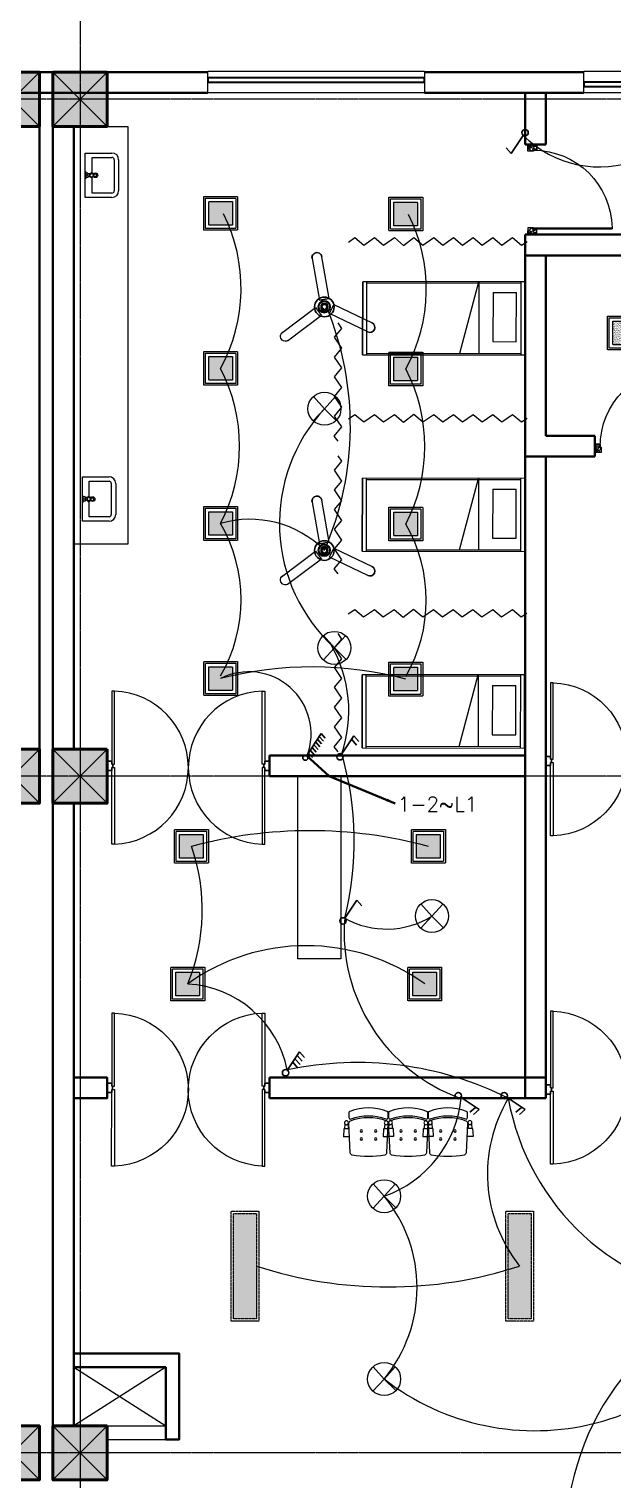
# Model space of a CAD drawing. Header units: millimetres. Extents: x 2390631 to 3136749, y 3674522 to 3929111.
# Drawn here: x 2529674 to 2536143, y 3892647 to 3908726 of the extents above; entities that cross this region are included whole.
import ezdxf

# ---------------------------------------------------------------- set-up
doc = ezdxf.new("R2010")
doc.units = ezdxf.units.MM
doc.header["$MEASUREMENT"] = 0
doc.linetypes.add('CENTER', pattern=[2, 1.25, -0.25, 0.25, -0.25])
doc.linetypes.add('DASHED', pattern=[0.75, 0.5, -0.25])
for name, color, linetype, lineweight in [('0newfurnture', 30, 'Continuous', 15), ('48fan', 4, 'Continuous', 13), ('centreline', 52, 'CENTER', 5), ('Column-0.5', 14, 'Continuous', 50), ('conduit Light & fan City', 30, 'Continuous', 5), ('door', 41, 'Continuous', 5), ('Door Opening-0.09', 253, 'Continuous', 9), ('Furniture Hospital-0.09', 44, 'Continuous', 9), ('Hatch', 9, 'Continuous', 9), ('hidden lines', 205, 'DASHED', 5), ('Sill Level', 140, 'Continuous', 20), ('Switches', 173, 'Continuous', 15), ('WALL 0.2', 7, 'Continuous', 20), ('wall 0.4', 7, 'Continuous', 40), ('WINDOW', 152, 'Continuous', 30), ('Windows Plan', 152, 'Continuous', 35)]:
    doc.layers.add(name, color=color, linetype=linetype, lineweight=lineweight)
for name, color, linetype in [('1 x 4 recessed', 80, 'CENTER'), ('2 x 11 recessed', 60, 'CENTER'), ('ceilling fan', 3, 'Continuous'), ('emergencylight', 1, 'Continuous'), ('wire powered ups', 3, 'Continuous'), ('Wires', 1, 'Continuous')]:
    doc.layers.add(name, color=color, linetype=linetype)
doc.styles.add('romans', font='romans.shx')
doc.styles.get("Standard").update_dxf_attribs({"font": 'arial.ttf'})
doc.linetypes.add('ZIGZAG', pattern='A,0.0001,-0.2,[131,ltypeshp.shx,S=0.2,R=0,X=-0.2,Y=0],-0.4,[131,ltypeshp.shx,S=0.2,R=180,X=0.2,Y=0],-0.2', length=0.8001)
doc.dimstyles.get("Standard").update_dxf_attribs({"dimtxt": 500, "dimasz": 100, "dimexe": 100, "dimexo": 200, "dimgap": 0.09, "dimtad": 0, "dimtoh": 1, "dimdec": 0, "dimzin": 0, "dimdsep": 46, "dimtxsty": 'Standard', "dimblk": 'DOT', "dimcen": 0, "dimclrd": 256, "dimclre": 256, "dimclrt": 256, "dimadec": 0, "dimazin": 0, "dimtfac": 1, "dimtdec": 0, "dimtofl": 0, "dimtmove": 0, "dimatfit": 3, "dimfxl": 1, "dimtolj": 1, "dimtzin": 0, "dimlwd": -1, "dimlwe": -1, "dimarcsym": 1})

# ---------------------------------------------------------------- blocks, each defined once
blk = doc.blocks.new('2ft column')
at = {"layer": 'Hatch', "ltscale": 5}
h = blk.add_hatch(color=256, dxfattribs=at)
h.dxf.hatch_style = 1
h.paths.add_polyline_path([(2207385, 4176559), (2207985, 4176559), (2207985, 4175959), (2207385, 4175959)])
at = {"layer": 'Column-0.5', "ltscale": 5}
blk.add_lwpolyline([(2207385, 4176559), (2207985, 4176559), (2207985, 4175959), (2207385, 4175959)], close=True, dxfattribs=at)
at = {"layer": 'Defpoints', "ltscale": 5}
for points in [[(2207985, 4176559), (2207385, 4175959)], [(2207985, 4175959), (2207385, 4176559)]]:
    blk.add_lwpolyline(points, dxfattribs=at)
blk = doc.blocks.new('main grid')
at = {"layer": 'centreline', "ltscale": 5}
for p, q in [((2542161, 4018930), (2542161, 3976624)), ((2559988, 4011172), (2515645, 4011172)), ((2559988, 4003672), (2515645, 4003672)), ((2559388, 3996172), (2515045, 3996172)), ((2559988, 3996172), (2515645, 3996172))]:
    blk.add_line(p, q, dxfattribs=at)
at = {"layer": 'Hatch'}
for p in [(333726, -165087), (333726, -172587), (333726, -180087)]:
    blk.add_blockref('2ft column', p, dxfattribs=at)
at = {"layer": 'Hatch', "xscale": -1}
for p in [(4749846, -165087), (4749846, -172587), (4749846, -180087)]:
    blk.add_blockref('2ft column', p, dxfattribs=at)
blk = doc.blocks.new('MAIN DOOR')
at = {"layer": 'door', "ltscale": 1000}
for points in [[(2313.47, 188.53), (2347.4, 188.53), (2347.4, 187.28), (2313.47, 187.28)], [(2381.32, 188.53), (2348.88, 188.53), (2348.88, 187.28), (2381.32, 187.28)]]:
    blk.add_lwpolyline(points, close=True, dxfattribs=at)
for points in [[(2346.08, 190.6), (2346.08, 188.53)], [(2348.88, 188.12), (2347.4, 188.12), (2347.4, 188.53), (2346.08, 188.53), (2346.08, 190.6), (2350.2, 190.6)], [(2347.4, 188.12), (2348.88, 188.12), (2348.88, 188.53), (2350.2, 188.53), (2350.2, 190.6), (2346.08, 190.6)], [(2350.2, 190.6), (2350.2, 188.53)], [(2313.41, 120.66), (2347.33, 120.66), (2347.33, 121.91), (2313.41, 121.91), (2313.41, 120.66)], [(2348.82, 121.07), (2347.33, 121.07), (2347.33, 120.66), (2346.01, 120.66), (2346.01, 118.6), (2350.14, 118.6)], [(2347.33, 121.07), (2348.82, 121.07), (2348.82, 120.66), (2350.14, 120.66), (2350.14, 118.6), (2346.01, 118.6)], [(2346.01, 118.6), (2346.01, 120.66)], [(2381.26, 120.66), (2348.82, 120.66), (2348.82, 121.91), (2381.26, 121.91), (2381.26, 120.66)], [(2350.14, 118.6), (2350.14, 120.66)]]:
    blk.add_lwpolyline(points, dxfattribs=at)
at = {"layer": 'Door Opening-0.09', "ltscale": 1000}
for centre, radius, start, end in [((2347.4, 188.53), 33.94, 182.11678, 357.88255), ((2347.33, 120.66), 33.95, 2.11669, 177.88264)]:
    blk.add_arc(centre, radius, start, end, dxfattribs=at)
at = {"layer": 'WINDOW', "ltscale": 5}
blk.add_line((2350.14, 190.6), (2350.14, 190.6), dxfattribs=at)
blk = doc.blocks.new('BED')
at = {"layer": 'Furniture Hospital-0.09'}
for p, q in [((-2.12, 0.475), (-2.12, -0.475)), ((-2.12, -0.475), (-2.12, 0.475)), ((-0.008, 0.475), (-2.12, 0.475)), ((-2.07, 0.475), (-2.07, -0.475)), ((-0.058, 0.455), (-2.07, 0.455)), ((-0.855, -0.455), (-0.61, 0.475)), ((-0.61, 0.475), (-0.61, -0.455)), ((-0.058, -0.475), (-0.058, 0.475)), ((-0.008, -0.475), (-0.008, 0.475)), ((-0.425, 0.336), (-0.426, -0.303)), ((-0.425, 0.336), (-0.121, 0.336)), ((-0.121, -0.303), (-0.121, 0.336)), ((-0.426, -0.303), (-0.121, -0.303)), ((-2.12, -0.475), (-0.008, -0.475)), ((-2.07, -0.455), (-0.058, -0.455))]:
    blk.add_line(p, q, dxfattribs=at)
blk = doc.blocks.new('d1')
at = {"layer": 'door'}
for p, q in [((2442.75, 10745.72), (2408.32, 10745.72)), ((2442.75, 10746.15), (2408.33, 10746.15)), ((2408.33, 10746.15), (2408.33, 10745.72))]:
    blk.add_line(p, q, dxfattribs=at)
at = {"layer": 'door', "ltscale": 80}
for points in [[(2445, 10779.7), (2445, 10781.99), (2444.56, 10781.99), (2444.56, 10782.43), (2441.8, 10782.43), (2441.8, 10781.99), (2441.36, 10781.99), (2441.36, 10780.14), (2442.75, 10780.14), (2442.75, 10779.7)], [(2445, 10746.15), (2445, 10743.87), (2444.56, 10743.87), (2444.56, 10743.43), (2441.8, 10743.43), (2441.8, 10743.87), (2441.36, 10743.87), (2441.36, 10745.72), (2442.75, 10745.72), (2442.75, 10746.15)]]:
    blk.add_lwpolyline(points, close=True, dxfattribs=at)
at = {"layer": 'Door Opening-0.09', "ltscale": 80}
blk.add_arc((2442.75, 10745.72), 34.42, 90, 179.27403, dxfattribs=at)
at = {"layer": 'hidden lines'}
for centre, radius, start, end in [((2441.64, 10791.37), 9.82, 268.39858, 287.31577), ((2441.38, 10784.76), 4.22, 269.78991, 318.96751), ((2444.33, 10781.34), 2.81, 166.46517, 205.18019), ((2445.01, 10781.68), 2.48, 162.46714, 233.24176), ((2441.57, 10782.05), 3, 308.46813, 358.9527), ((2445.46, 10782.07), 1.81, 168.64751, 255.23191), ((2441.64, 10734.49), 9.82, 72.68423, 91.60142), ((2441.38, 10741.1), 4.22, 41.03249, 90.21009), ((2444.33, 10744.52), 2.81, 154.81981, 193.53483), ((2445.01, 10744.18), 2.48, 126.75824, 197.53286), ((2441.57, 10743.81), 3, 1.0473, 51.53187), ((2445.46, 10743.79), 1.81, 104.76809, 191.35249)]:
    blk.add_arc(centre, radius, start, end, dxfattribs=at)
blk = doc.blocks.new("door 3'3")
at = {"layer": 'door'}
for p, q in [((82769.36, -31237.4), (82769.36, -31203.37)), ((82769.84, -31203.37), (82769.36, -31203.37)), ((82769.84, -31237.4), (82769.84, -31203.37))]:
    blk.add_line(p, q, dxfattribs=at)
at = {"layer": 'door', "ltscale": 80}
for points in [[(82769.84, -31239.84), (82767.36, -31239.84), (82767.36, -31239.37), (82766.88, -31239.37), (82766.88, -31236.38), (82767.36, -31236.38), (82767.36, -31235.91), (82769.36, -31235.91), (82769.36, -31237.4), (82769.84, -31237.4)], [(82802.93, -31239.84), (82805.41, -31239.84), (82805.41, -31239.37), (82805.88, -31239.37), (82805.88, -31236.38), (82805.41, -31236.38), (82805.41, -31235.91), (82803.4, -31235.91), (82803.4, -31237.4), (82802.93, -31237.4)]]:
    blk.add_lwpolyline(points, close=True, dxfattribs=at)
blk.add_arc((82769.36, -31237.4), 34.04, 0, 89.20471, dxfattribs=at)
at = {"layer": 'Hatch'}
for centre, radius, start, end in [((82767.7, -31239.85), 2.68, 36.75824, 107.53286), ((82767.27, -31240.34), 1.96, 14.76809, 101.35249), ((82768.07, -31239.12), 3.04, 64.81981, 103.53483), ((82757.2, -31236.2), 10.64, 342.68423, 1.60142), ((82764.36, -31235.92), 4.57, 311.03249, 0.21009), ((82767.3, -31236.13), 3.25, 271.0473, 321.53187), ((82805.07, -31239.85), 2.68, 72.46714, 143.24176), ((82805.47, -31236.13), 3.25, 218.46813, 268.9527), ((82804.7, -31239.12), 3.04, 76.46517, 115.18019), ((82805.49, -31240.34), 1.96, 78.64751, 165.23191), ((82808.41, -31235.92), 4.57, 179.78991, 228.96751), ((82815.57, -31236.2), 10.64, 178.39858, 197.31577)]:
    blk.add_arc(centre, radius, start, end, dxfattribs=at)
blk = doc.blocks.new('TAP')
at = {"layer": 'Furniture Hospital-0.09', "linetype": 'Continuous'}
for p, q in [((0, 38), (0, -38)), ((5, 38), (0, 38)), ((5, 38), (5, -38)), ((30, 25), (5, 25)), ((30, 0), (5, 0)), ((30, 25), (30, -25)), ((56, 16), (30, 16)), ((51, 7), (48, 8)), ((59, 19), (57, 22)), ((73, 24), (73, 27)), ((88, 20), (89, 22)), ((97, 15), (125, 12)), ((97, 8), (100, 9)), ((5, -38), (0, -38)), ((30, -25), (5, -25)), ((56, -16), (30, -16)), ((51, -8), (48, -9)), ((60, -20), (58, -22)), ((74, -24), (74, -27)), ((88, -19), (90, -22)), ((97, -7), (100, -8)), ((97, -15), (125, -12))]:
    blk.add_line(p, q, dxfattribs=at)
for radius in [21.2, 19.7]:
    blk.add_circle((74, 0), radius, dxfattribs=at)
for centre, radius, start, end in [((74, 0), 27.2, 163.0512, 199.0512), ((74, 0), 24.2, 127.0512, 163.0512), ((74, 0), 27.2, 91.0512, 127.0512), ((74, 0), 24.2, 55.0512, 91.0512), ((74, 0), 27.2, 19.0512, 55.0512), ((74, 0), 24.2, 343.0512, 19.0512), ((95, 0), 32.6, 337.45, 22.55), ((74, 0), 24.2, 199.0512, 235.0512), ((74, 0), 27.2, 235.0512, 271.0512), ((74, 0), 24.2, 271.0512, 307.0512), ((74, 0), 27.2, 307.0512, 343.0512)]:
    blk.add_arc(centre, radius, start, end, dxfattribs=at)
blk = doc.blocks.new('bazin')
at = {"layer": '0newfurnture', "ltscale": 5}
for p, q in [((2434577, 4011590), (2435069, 4011590)), ((2434577, 4011295), (2434577, 4011590)), ((2434626, 4011295), (2434626, 4011516)), ((2434626, 4011516), (2434799, 4011516)), ((2434847, 4011516), (2435020, 4011516)), ((2435020, 4011516), (2435020, 4011295)), ((2435069, 4011590), (2435069, 4011295)), ((2434996, 4011270), (2434651, 4011270)), ((2434996, 4011221), (2434651, 4011221))]:
    blk.add_line(p, q, dxfattribs=at)
blk.add_circle((2434823, 4011477), 25.6, dxfattribs=at)
for centre, radius, start, end in [((2434651, 4011295), 73.8, 180, 270), ((2434651, 4011295), 24.6, 180, 270), ((2434996, 4011295), 73.8, 270, 0), ((2434996, 4011295), 24.6, 270, 0)]:
    blk.add_arc(centre, radius, start, end, dxfattribs=at)
at = {"layer": '0newfurnture', "ltscale": 5, "xscale": 0.9842520018725999, "yscale": 0.9842520018725999, "zscale": 0.9842520018725999, "rotation": 270}
blk.add_blockref('TAP', (2434823, 4011590), dxfattribs=at)
blk = doc.blocks.new('BANCAS')
at = {"layer": 'Furniture Hospital-0.09'}
for p, q in [((-0.236, -0.247), (-0.314, -0.247)), ((-0.309, -0.347), (-0.314, -0.247)), ((-0.241, -0.347), (-0.309, -0.347)), ((-0.294, -0.405), (-0.3, -0.347)), ((-0.256, -0.405), (-0.25, -0.347)), ((0.314, -0.25), (0.236, -0.25)), ((0.309, -0.35), (0.241, -0.35)), ((0.256, -0.409), (0.25, -0.35)), ((0.294, -0.409), (0.3, -0.35)), ((0.309, -0.35), (0.314, -0.25))]:
    blk.add_line(p, q, dxfattribs=at)
blk.add_lwpolyline([(0.227, -0.048, 0.346546), (0.203, -0.019, 0.095695), (-0.203, -0.019, 0.346546), (-0.227, -0.048), (-0.244, -0.417, 0.318973), (-0.225, -0.447, 0.193005), (0.225, -0.447, 0.318973), (0.244, -0.417)], format="xyb", close=True, dxfattribs=at)
blk.add_lwpolyline([(-0.245, -0.522), (-0.245, -0.489, -0.522832), (-0.218, -0.471, 0.18), (0.218, -0.471, -0.522832), (0.245, -0.489), (0.245, -0.547, -0.306573), (0.232, -0.565, -0.192782), (-0.232, -0.565, -0.306573), (-0.245, -0.547), (-0.245, -0.504)], format="xyb", dxfattribs=at)
for centre, radius in [((-0.09, -0.22), 0.015), ((-0.09, -0.32), 0.015), ((0.09, -0.22), 0.015), ((0.09, -0.32), 0.015), ((-0.275, -0.422), 0.025), ((0.275, -0.425), 0.025)]:
    blk.add_circle(centre, radius, dxfattribs=at)
blk = doc.blocks.new('A$C72AE6952')
at = {"ltscale": 20, "xscale": 800, "yscale": 800, "zscale": 800, "row_count": 1, "column_count": 3, "row_spacing": 0, "column_spacing": 440.0000000000001}
blk.add_blockref('BANCAS', (-440, 0), dxfattribs=at)
blk = doc.blocks.new('w1')
at = {"layer": 'Sill Level'}
blk.add_lwpolyline([(2460641, 3827503), (2460641, 3825103), (2460401, 3825103), (2460401, 3827503)], close=True, dxfattribs=at)
at = {"layer": 'Windows Plan'}
blk.add_lwpolyline([(2460521, 3825103), (2460521, 3827503), (2460473, 3827503), (2460473, 3825103)], close=True, dxfattribs=at)
blk = doc.blocks.new('v1')
at = {"layer": 'Sill Level'}
blk.add_lwpolyline([(2446591, 3818940), (2447591, 3818940), (2447591, 3818700), (2446591, 3818700)], close=True, dxfattribs=at)
at = {"layer": 'Windows Plan'}
blk.add_lwpolyline([(2447591, 3818820), (2446591, 3818820), (2446591, 3818772), (2447591, 3818772)], close=True, dxfattribs=at)
blk = doc.blocks.new('4 ft recessed panel')
at = {"layer": '1 x 4 recessed', "lineweight": 0}
h = blk.add_hatch(dxfattribs=at)
h.set_pattern_fill('AR-SAND', color=256, scale=6.25)
h.set_pattern_definition([(37.5, (-418269.719, 97562.351), (-0.39370849, 12.04264856), [0, -9.5, 0, -10.625, 0, -10.15625]), (7.5, (-418269.719, 97562.351), (11.0611044, 17.6384129), [0, -5.125, 0, -8.5625, 0, -3.28125]), (327.5, (-418277.406, 97562.351), (19.46338664, 0.03536908), [0, -3.125, 0, -11.25, 0, -14.6875]), (317.5, (-418277.406, 97562.351), (18.7882913, 5.4854723), [0, -1.5625, 0, -7.375, 0, -8.4375])])
h.paths.add_polyline_path([(-575, 125), (575, 125), (575, -125), (-575, -125)])
for points in [[(-600, 150), (600, 150), (600, -150), (-600, -150)], [(-575, 125), (575, 125), (575, -125), (-575, -125)]]:
    blk.add_lwpolyline(points, close=True, dxfattribs=at)
blk = doc.blocks.new('1by1 15w')
at = {"layer": '2 x 11 recessed', "lineweight": 0, "true_color": 0xffffff}
h = blk.add_hatch(dxfattribs=at)
h.set_pattern_fill('DOTS', scale=7.6)
h.set_pattern_definition([(0, (-24150.00014, -28906.40267), (0.2375, 0.475), [0, -0.475])])
h.paths.add_polyline_path([(111699, 133932), (111912, 133932), (111912, 133720), (111699, 133720)])
at = {"layer": '2 x 11 recessed', "lineweight": 0}
for points in [[(111654, 133978), (111958, 133978), (111958, 133674), (111654, 133674)], [(111669, 133963), (111942, 133963), (111942, 133689), (111669, 133689)], [(111699, 133932), (111912, 133932), (111912, 133720), (111699, 133720)]]:
    blk.add_lwpolyline(points, close=True, dxfattribs=at)
blk = doc.blocks.new('1by1 6w')
at = {"layer": '2 x 11 recessed', "lineweight": 0}
h = blk.add_hatch(dxfattribs=at)
h.set_pattern_fill('AR-SAND', color=256, scale=7.6)
h.set_pattern_definition([(37.5, (-507751.777, 116886.896), (-0.47874952, 14.64386064), [0, -11.552, 0, -12.92, 0, -12.35]), (7.5, (-507751.777, 116886.896), (13.45030296, 21.4483101), [0, -6.232, 0, -10.412, 0, -3.99]), (327.5, (-507761.125, 116886.896), (23.66747815, 0.0430088), [0, -3.8, 0, -13.68, 0, -17.86]), (317.5, (-507761.125, 116886.896), (22.8465622, 6.6703343), [0, -1.9, 0, -8.968, 0, -10.26])])
h.paths.add_polyline_path([(-106, 106), (106, 106), (106, -106), (-106, -106)])
for points in [[(-152, 152), (152, 152), (152, -152), (-152, -152)], [(-137, 137), (137, 137), (137, -137), (-137, -137)], [(-106, 106), (106, 106), (106, -106), (-106, -106)]]:
    blk.add_lwpolyline(points, close=True, dxfattribs=at)
blk = doc.blocks.new('8 gang')
at = {"layer": 'Switches', "lineweight": 30}
for p, q in [((1.74, 2.08), (7.96, 11.68)), ((4.95, 6.67), (6.71, 4.66)), ((5.7, 7.92), (7.46, 5.92)), ((6.46, 9.17), (8.21, 7.17)), ((7.21, 10.43), (8.97, 8.42)), ((7.96, 11.68), (9.72, 9.67)), ((2.44, 3.16), (4.2, 1.16)), ((3.32, 4.29), (5.08, 2.28)), ((4.07, 5.54), (5.83, 3.54))]:
    blk.add_line(p, q, dxfattribs=at)
blk.add_circle((1.13, 1.13), 1.13, dxfattribs=at)
blk = doc.blocks.new('4 WAY')
at = {"layer": 'Switches', "lineweight": 30}
for p, q in [((1.76, 2.13), (6.02, 8.52)), ((4.51, 6.01), (6.27, 4.01)), ((5.27, 7.27), (7.02, 5.26)), ((6.02, 8.52), (7.78, 6.51)), ((3.64, 4.89), (5.39, 2.88))]:
    blk.add_line(p, q, dxfattribs=at)
blk.add_circle((1.13, 1.13), 1.13, dxfattribs=at)
blk = doc.blocks.new('2 WAY')
at = {"layer": 'Switches', "lineweight": 30}
for p, q in [((1.76, 2.13), (6.02, 8.52)), ((5.27, 7.27), (7.02, 5.26)), ((6.02, 8.52), (7.78, 6.51))]:
    blk.add_line(p, q, dxfattribs=at)
blk.add_circle((1.13, 1.13), 1.13, dxfattribs=at)
blk = doc.blocks.new('1 WAY')
at = {"layer": 'Switches', "lineweight": 30}
for p, q in [((1.76, 2.13), (6.02, 8.52)), ((6.02, 8.52), (7.78, 6.51))]:
    blk.add_line(p, q, dxfattribs=at)
blk.add_circle((1.13, 1.13), 1.13, dxfattribs=at)
blk = doc.blocks.new('48 inch fan')
at = {"color": 3, "extrusion": (-0.984895, -0.173153, 0)}
for p, q in [((-33.3, 131.7, -78.1), (-33.3, 131.7, -76)), ((-33.3, 131.7, -78.1), (-13.3, 18.3, -78.1)), ((-13.3, 18.3, -78.1), (-13.3, 18.3, -76))]:
    blk.add_line(p, q, dxfattribs=at)
at = {"color": 3}
for p, q in [((-33.3, 131.7, -78.1), (-33.3, 131.7, -76)), ((-6.6, 136.4, -78.1), (-6.6, 136.4, -76)), ((13.4, 23, -76), (-13.3, 18.3, -76)), ((14, -17.8, -76), (25.8, 6.6, -76)), ((-116.3, -70.9, -76), (-24.4, -1.4, -76)), ((-8.1, -23.1, -76), (-100, -92.5, -76)), ((-24.4, -1.4, -76), (-8.1, -23.1, -76)), ((117.6, -68, -76), (14, -17.8, -76)), ((129.5, -43.6, -78.1), (129.5, -43.6, -76))]:
    blk.add_line(p, q, dxfattribs=at)
at = {"color": 3, "extrusion": (0.984895, 0.173153, 0)}
for p, q in [((-6.6, 136.4, -78.1), (-6.6, 136.4, -76)), ((13.4, 23, -78.1), (13.4, 23, -76))]:
    blk.add_line(p, q, dxfattribs=at)
at = {"color": 3, "extrusion": (0, 0, -1)}
for p, q in [((13.4, 23, -78.1), (-6.6, 136.4, -78.1)), ((-13.3, 18.3, -78.1), (13.4, 23, -78.1)), ((14, -17.8, -78.1), (25.8, 6.6, -78.1)), ((-116.3, -70.9, -78.1), (-24.4, -1.4, -78.1)), ((-8.1, -23.1, -78.1), (-100, -92.5, -78.1)), ((-24.4, -1.4, -78.1), (-8.1, -23.1, -78.1)), ((117.6, -68, -78.1), (14, -17.8, -78.1))]:
    blk.add_line(p, q, dxfattribs=at)
at = {"color": 3, "extrusion": (0.173153, -0.984895, 0)}
for p, q in [((13.4, 23, -76), (-13.3, 18.3, -76)), ((-13.3, 18.3, -78.1), (13.4, 23, -78.1)), ((-13.3, 18.3, -78.1), (-13.3, 18.3, -76)), ((13.4, 23, -78.1), (13.4, 23, -76))]:
    blk.add_line(p, q, dxfattribs=at)
at = {"color": 3, "extrusion": (-0.900152, 0.435576, 0)}
for p, q in [((14, -17.8, -76), (25.8, 6.6, -76)), ((14, -17.8, -78.1), (25.8, 6.6, -78.1)), ((25.8, 6.6, -78.1), (25.8, 6.6, -76)), ((14, -17.8, -78.1), (14, -17.8, -76))]:
    blk.add_line(p, q, dxfattribs=at)
at = {"color": 3, "extrusion": (0.435576, 0.900152, 0)}
for p, q in [((25.8, 6.6, -78.1), (25.8, 6.6, -76)), ((25.8, 6.6, -78.1), (129.5, -43.6, -78.1)), ((129.5, -43.6, -78.1), (129.5, -43.6, -76))]:
    blk.add_line(p, q, dxfattribs=at)
at = {"color": 3, "extrusion": (-0.602909, 0.79781, 0)}
for p, q in [((-116.3, -70.9, -76), (-24.4, -1.4, -76)), ((-116.3, -70.9, -78.1), (-24.4, -1.4, -78.1)), ((-24.4, -1.4, -78.1), (-24.4, -1.4, -76))]:
    blk.add_line(p, q, dxfattribs=at)
at = {"color": 3, "extrusion": (0.602909, -0.79781, 0)}
for p, q in [((-8.1, -23.1, -76), (-100, -92.5, -76)), ((-8.1, -23.1, -78.1), (-100, -92.5, -78.1)), ((-8.1, -23.1, -78.1), (-8.1, -23.1, -76)), ((-97.8, -90.4, -2.4), (-97.8, -90.4, -0.4))]:
    blk.add_line(p, q, dxfattribs=at)
at = {"color": 3, "extrusion": (0.79781, 0.602909, 0)}
for p, q in [((-24.4, -1.4, -76), (-8.1, -23.1, -76)), ((-24.4, -1.4, -78.1), (-24.4, -1.4, -76)), ((-24.4, -1.4, -78.1), (-8.1, -23.1, -78.1)), ((-8.1, -23.1, -78.1), (-8.1, -23.1, -76))]:
    blk.add_line(p, q, dxfattribs=at)
at = {"color": 3, "extrusion": (-0.435576, -0.900152, 0)}
for p, q in [((117.6, -68, -76), (14, -17.8, -76)), ((14, -17.8, -78.1), (14, -17.8, -76)), ((117.6, -68, -78.1), (14, -17.8, -78.1))]:
    blk.add_line(p, q, dxfattribs=at)
at = {"color": 3}
for centre, radius in [((0, 0, -71.1), 26.7), ((0, 0, -81.3), 26.7), ((0, 0), 6.78)]:
    blk.add_circle(centre, radius, dxfattribs=at)
at = {"color": 3, "extrusion": (0, 0, -1)}
for centre, radius in [((0, 0, 81.3), 26.7), ((0, 0, 71.1), 26.7), ((0, 0, 81.3), 6.78), ((0, 0, 81.3), 6.78)]:
    blk.add_circle(centre, radius, dxfattribs=at)
at = {"color": 3, "extrusion": (-0.024462, -1e-16, 0.999701)}
for centre, radius in [((-0.6, 0.2, 16), 16.3), ((-0.9, 0.2, 16), 14.5), ((-0.9, 0.2, 16), 14.5), ((-0.6, 0.2, -5.6), 8.13)]:
    blk.add_circle(centre, radius, dxfattribs=at)
at = {"color": 3, "extrusion": (0.024462, 1e-16, -0.999701)}
for centre, radius in [((0.6, 0.2, -16), 16.3), ((0.4, 0.2, 0.2), 10.2), ((0.8, 0.2, 0.2), 9.08), ((0.9, 0.2, 5.6), 7.26)]:
    blk.add_circle(centre, radius, dxfattribs=at)
at = {"color": 3, "extrusion": (0.024462, 0, -0.999701)}
blk.add_circle((0.8, 0.2, 0.2), 6.78, dxfattribs=at)
at = {"color": 3, "extrusion": (0, 0, -1)}
for centre, start, end in [((19.9, 134.1, 78.1), 350.0288, 170.0288), ((19.9, 134.1, 76), 350.0288, 170.0288), ((105.9, -79.6, 2.4), 232.9215, 52.9215), ((-123.6, -55.8, 76), 115.822, 295.822), ((-123.6, -55.8, 78.1), 115.822, 295.822), ((-123.6, -55.8, 78.1), 115.822, 295.822)]:
    blk.add_arc(centre, 13.6, start, end, dxfattribs=at)
at = {"color": 3}
for centre, start, end in [((-19.9, 134.1, -76), 9.9712, 189.9712), ((-19.9, 134.1, -78.1), 9.9712, 189.9712), ((123.6, -55.8, -76), 244.178, 64.178)]:
    blk.add_arc(centre, 13.6, start, end, dxfattribs=at)
blk = doc.blocks.new('emergency')
at = {"layer": 'conduit Light & fan City'}
for p, q in [((0, 0), (-124, -135)), ((-122, 136), (0, 0)), ((124, 135), (0, 0)), ((0, 0), (129, -129))]:
    blk.add_line(p, q, dxfattribs=at)
blk.add_circle((0, 0), 183, dxfattribs=at)
blk = doc.blocks.new('_Dot')
at = {"color": 0, "linetype": 'ByBlock', "lineweight": -2}
blk.add_line((-0.5, 0), (-1, 0), dxfattribs=at)
at = {"color": 0, "linetype": 'ByBlock', "lineweight": -3, "const_width": 0.5}
blk.add_lwpolyline([(-0.25, 0, 1), (0.25, 0, 1)], format="xyb", close=True, dxfattribs=at)

msp = doc.modelspace()

# ---------------------------------------------------------------- linework, layer by layer
at = {"layer": '0newfurnture', "ltscale": 5}
msp.add_lwpolyline([(2530169, 3903017), (2530169, 3907647), (2530769, 3907647), (2530769, 3903017)], close=True, dxfattribs=at)
at = {"layer": 'Furniture Hospital-0.09'}
msp.add_lwpolyline([(2532651, 3900446), (2533129, 3900446), (2533129, 3898423), (2532651, 3898423)], close=True, dxfattribs=at)
at = {"layer": 'Hatch', "ltscale": 5}
for points in [[(2531189, 3893897), (2530169, 3893247)], [(2530169, 3893897), (2531189, 3893247)]]:
    msp.add_lwpolyline(points, dxfattribs=at)
at = {"layer": 'WALL 0.2', "ltscale": 5}
for points in [[(2530539, 3893247), (2531189, 3893247)], [(2530539, 3893097), (2531189, 3893097)]]:
    msp.add_lwpolyline(points, dxfattribs=at)
at = {"layer": 'wall 0.4', "ltscale": 5}
for p, q in [((2528889, 3908247), (2531654, 3908247)), ((2530539, 3908247), (2531654, 3908247)), ((2534054, 3908247), (2535821, 3908247)), ((2534054, 3908247), (2535399, 3908247)), ((2528889, 3908017), (2531654, 3908017)), ((2534054, 3908017), (2535821, 3908017)), ((2535170, 3907447), (2535169, 3908017)), ((2535399, 3908017), (2535399, 3907447)), ((2529789, 3907647), (2529789, 3900747)), ((2529939, 3907647), (2529939, 3900747)), ((2530169, 3907647), (2530169, 3900747)), ((2530169, 3907647), (2530169, 3902017)), ((2535399, 3906447), (2535169, 3906447)), ((2535169, 3906217), (2535169, 3906447)), ((2535169, 3903987), (2535169, 3906217)), ((2535169, 3906217), (2535399, 3906217)), ((2539963, 3906217), (2535169, 3906217)), ((2535399, 3906217), (2535399, 3904217)), ((2535399, 3904217), (2535942, 3904217)), ((2535169, 3903817), (2535169, 3903987)), ((2535169, 3903987), (2535399, 3903987)), ((2535942, 3903987), (2535169, 3903987)), ((2535399, 3903987), (2535399, 3896877)), ((2535169, 3896877), (2535169, 3903817)), ((2530169, 3901787), (2530169, 3900747)), ((2535169, 3900676), (2532339, 3900676)), ((2532339, 3900446), (2532339, 3900676)), ((2532339, 3900446), (2535169, 3900446)), ((2529939, 3893247), (2529939, 3900147)), ((2530169, 3893247), (2530169, 3900147)), ((2532339, 3897107), (2532339, 3896877))]:
    msp.add_line(p, q, dxfattribs=at)
for points in [[(2529939, 3907647), (2529939, 3900747)], [(2535169, 3907447), (2535399, 3907447)], [(2535399, 3906447), (2540193, 3906447), (2540193, 3906217)], [(2535942, 3903987), (2535942, 3904217)], [(2530169, 3896877), (2530539, 3896877), (2530539, 3897107), (2530169, 3897107)], [(2535399, 3897107), (2532339, 3897107)], [(2535399, 3896877), (2532339, 3896877)], [(2530169, 3893897), (2531189, 3893897), (2531189, 3893097), (2531339, 3893097), (2531339, 3894047), (2530169, 3894047)]]:
    msp.add_lwpolyline(points, dxfattribs=at)
at = {"layer": 'WINDOW', "linetype": 'ZIGZAG', "lineweight": 20, "ltscale": 0.5}
for points in [[(2533212, 3906363), (2533285, 3906414), (2533383, 3906331), (2533503, 3906414), (2533602, 3906331), (2533722, 3906414), (2533823, 3906328), (2533937, 3906416), (2534038, 3906331), (2534158, 3906414), (2534257, 3906331), (2534377, 3906414), (2534475, 3906331), (2534595, 3906414), (2534694, 3906331), (2534813, 3906414), (2534912, 3906331), (2535032, 3906414), (2535130, 3906331), (2535192, 3906373)], [(2533098, 3904159), (2533055, 3904215), (2533140, 3904316), (2533057, 3904436), (2533140, 3904535), (2533057, 3904655), (2533140, 3904753), (2533057, 3904873), (2533140, 3904971), (2533057, 3905091), (2533140, 3905190), (2533057, 3905310), (2533140, 3905408), (2533098, 3905470)], [(2533212, 3904405), (2533285, 3904455), (2533383, 3904372), (2533503, 3904455), (2533602, 3904372), (2533722, 3904455), (2533823, 3904370), (2533937, 3904457), (2534038, 3904372), (2534158, 3904455), (2534257, 3904372), (2534377, 3904455), (2534475, 3904372), (2534595, 3904455), (2534694, 3904372), (2534813, 3904455), (2534912, 3904372), (2535032, 3904455), (2535130, 3904372), (2535192, 3904415)], [(2533098, 3902687), (2533055, 3902743), (2533140, 3902844), (2533057, 3902964), (2533140, 3903062), (2533057, 3903182), (2533140, 3903281), (2533057, 3903400), (2533140, 3903499), (2533057, 3903619), (2533140, 3903717), (2533057, 3903837), (2533140, 3903936), (2533098, 3903997)], [(2533210, 3902244), (2533282, 3902294), (2533381, 3902211), (2533500, 3902294), (2533599, 3902211), (2533719, 3902294), (2533820, 3902209), (2533935, 3902296), (2534036, 3902211), (2534156, 3902294), (2534254, 3902211), (2534374, 3902294), (2534473, 3902211), (2534592, 3902294), (2534691, 3902211), (2534811, 3902294), (2534909, 3902211), (2535029, 3902294), (2535128, 3902211), (2535189, 3902254)], [(2533098, 3900717), (2533055, 3900773), (2533140, 3900874), (2533057, 3900994), (2533140, 3901093), (2533057, 3901212), (2533140, 3901311), (2533057, 3901431), (2533140, 3901529), (2533057, 3901649), (2533140, 3901748), (2533057, 3901868), (2533140, 3901966), (2533098, 3902028)]]:
    msp.add_lwpolyline(points, dxfattribs=at)
at = {"layer": 'wire powered ups', "ltscale": 5}
for centre, radius, start, end in [((2534317, 3903248), 1868, 137.1669, 227.6103), ((2531743, 3901167), 1474, 341.236, 29.9084), ((2529791, 3899723), 3486, 345.9054, 16.1545), ((2535125, 3898717), 1960, 175.4114, 249.8431), ((2533636, 3899701), 949, 240.7038, 301.9369), ((2533187, 3897000), 1279, 289.2247, 354.9035), ((2532385, 3894779), 1588, 320.3554, 39.6446), ((2535277, 3895907), 2714, 232.0649, 336.9212)]:
    msp.add_arc(centre, radius, start, end, dxfattribs=at)
at = {"layer": 'Wires', "ltscale": 5}
for centre, radius, start, end in [((2535992, 3908391), 1193, 225.0782, 291.7463), ((2530184, 3905851), 1840, 331.1938, 26.6726), ((2532235, 3905845), 1840, 331.1938, 26.6726), ((2529800, 3904326, 290), 3434, 336.3324, 22.5128), ((2530153, 3904105), 1854, 332.3839, 27.6161), ((2532205, 3904099), 1854, 332.3839, 27.6161), ((2532123, 3902131), 1162, 44.8466, 106.3419), ((2530338, 3902402), 1685, 329.9312, 30.0714), ((2532390, 3902396), 1685, 329.9312, 30.0714), ((2532810, 3897608), 4049, 75.1512, 104.5046), ((2532110, 3900914), 689, 339.7601, 117.1101), ((2532786, 3894796), 5046, 74.9272, 105.0728), ((2529443, 3898961), 2151, 337.672, 19.2184), ((2532745, 3896325), 2243, 54.1926, 125.8074), ((2531366, 3896951), 1194, 11.5712, 86.7811), ((2533314, 3893559), 3714, 63.2916, 102.0913), ((2536394, 3896038), 1641, 149.2551, 218.463), ((2537650, 3897350), 2708, 190.058, 264.7913), ((2533651, 3899496), 4710, 251.972, 288.028), ((2538514, 3891985), 2891, 112.5964, 190.1481)]:
    msp.add_arc(centre, radius, start, end, dxfattribs=at)

# ---------------------------------------------------------------- block references
at = {"layer": '0newfurnture', "rotation": 90}
for p in [(6541888, 1472282), (6541856, 1468694)]:
    msp.add_blockref('bazin', p, dxfattribs=at)
at = {"layer": '1 x 4 recessed', "xscale": 1.232584708463633, "yscale": 1.232584708463633, "zscale": 1.232584708463633}
for name, p in [('1by1 15w', (2393986, 3741731)), ('1by1 15w', (2396038, 3741725)), ('1by1 6w', (2536271, 3905357)), ('1by1 15w', (2393986, 3740013)), ('1by1 15w', (2396038, 3740007)), ('1by1 15w', (2393986, 3738294)), ('1by1 15w', (2396038, 3738288)), ('1by1 15w', (2393986, 3736576)), ('1by1 15w', (2396038, 3736570)), ('1by1 15w', (2393664, 3734717)), ('1by1 15w', (2396289, 3734717)), ('1by1 15w', (2393623, 3733192)), ('1by1 15w', (2396247, 3733192))]:
    msp.add_blockref(name, p, dxfattribs=at)
at = {"layer": '1 x 4 recessed', "xscale": 1.015649799774034, "yscale": 1.015649799774034, "zscale": 1.015649799774034, "rotation": 270}
for p in [(2532066, 3895017), (2535109, 3895017)]:
    msp.add_blockref('4 ft recessed panel', p, dxfattribs=at)
at = {"layer": '48fan'}
for p, xscale, yscale, zscale, rotation in [((2532946, 3905646, 290), 4.079775000000029, 4.079775000000029, 4.079775000000029, 0.08050573568567773), ((2532946, 3902947, 290), 4.079775000000027, 4.079775000000027, 4.079775000000027, 0.08050573568567777)]:
    msp.add_blockref('48 inch fan', p, dxfattribs=dict(at, xscale=xscale, yscale=yscale, zscale=zscale, rotation=rotation))
at = {"layer": 'ceilling fan', "lineweight": -3, "xscale": 31.30765159497629, "yscale": 31.30765159497629, "zscale": 31.30765159497629}
for name, p, rotation in [('1 WAY', (2535205, 3907613), 180), ('2 WAY', (2534394, 3896941), 270), ('2 WAY', (2534903, 3896941), 270)]:
    msp.add_blockref(name, p, dxfattribs=dict(at, rotation=rotation))
for name, p in [('2 WAY', (2533084, 3900626)), ('1 WAY', (2533117, 3898807)), ('4 WAY', (2532481, 3897124))]:
    msp.add_blockref(name, p, dxfattribs=at)
at = {"layer": 'Door Opening-0.09'}
for name, p, xscale, yscale, zscale, rotation in [("door 3'3", (3335131, 1783808), -25.64102901525867, 25.64102901525867, 25.64102901525867, 269.970605998087), ('d1', (2812378, 3966888), -25.64102998076803, 25.64102998076803, 25.64102998076803, 90.03333511425912), ('MAIN DOOR', (2535355, 3841860), 24.99999476308163, 24.99999476308163, 24.99999476308163, 90.04973591480129), ('MAIN DOOR', (2540214, 3959314), -24.99999476308163, 24.99999476308163, 24.99999476308163, 89.95085157849962), ('MAIN DOOR', (2527523, 3838293), -24.99999476308163, 24.99999476308163, 24.99999476308163, 269.9502640851987), ('MAIN DOOR', (2540214, 3955674), -24.99999476308163, 24.99999476308163, 24.99999476308163, 89.95085157849962)]:
    msp.add_blockref(name, p, dxfattribs=dict(at, xscale=xscale, yscale=yscale, zscale=zscale, rotation=rotation))
at = {"layer": 'emergencylight'}
for p in [(2532947, 3904518), (2533057, 3901868), (2534138, 3898896), (2533608, 3895792), (2533608, 3893766)]:
    msp.add_blockref('emergency', p, dxfattribs=at)
at = {"layer": 'Furniture Hospital-0.09'}
for name, p, xscale, yscale, zscale, rotation in [('BED', (2535176, 3905519), 851.8518518849082, 851.8518518849082, 851.8518518849082, 359.928029514683), ('BED', (2535173, 3903341), 851.8518518849082, 851.8518518849082, 851.8518518849082, 359.928029514683), ('BED', (2535170, 3901163), 851.8518518849082, 851.8518518849082, 851.8518518849082, 359.928029514683), ('A$C72AE6952', (2533922, 3896231), -1.107692350907673, 1.107692350907673, 1.107692306891935, 180)]:
    msp.add_blockref(name, p, dxfattribs=dict(at, xscale=xscale, yscale=yscale, zscale=zscale, rotation=rotation))
at = {"layer": 'wall 0.4'}
for name, p in [('main grid', (-11922, -103225)), ('v1', (89230, 89317))]:
    msp.add_blockref(name, p, dxfattribs=at)
at = {"layer": 'wall 0.4', "rotation": 270}
msp.add_blockref('w1', (-1293449, 6368658), dxfattribs=at)
at = {"layer": 'Wires', "ltscale": 5, "xscale": 25.4, "yscale": 25.4, "zscale": 25.4}
msp.add_blockref('8 gang', (2532707, 3900622), dxfattribs=at)

# ---------------------------------------------------------------- texts
at = {"layer": 'wall 0.4', "color": 5, "ltscale": 5, "style": 'romans'}
msp.add_text('1-2~L1', height=162.3, dxfattribs=at).set_placement((2533758, 3900055))

# ---------------------------------------------------------------- leaders
at = {"layer": 'wall 0.4', "ltscale": 5}
msp.add_leader([(2533731, 3900144), (2532999, 3900447), (2532747, 3900675)], dimstyle='Standard', override={"dimfxl": 500, "dimfxlon": 1}, dxfattribs=at)

doc.saveas('drawing.dxf')
